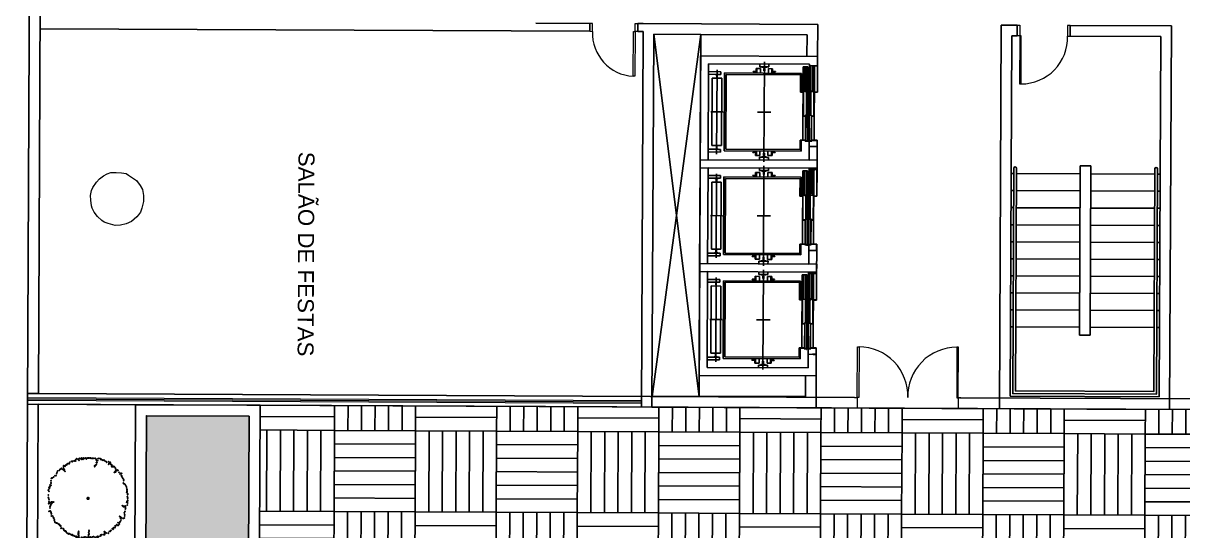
# Model space of a CAD drawing. Header units: metres. Extents: x 322294 to 7190115, y 7390841 to 10157759.
# Drawn here: x 323170.64 to 323192.44, y 7393327.65 to 7393337.18 of the extents above; entities that cross this region are included whole.
import ezdxf

# ---------------------------------------------------------------- set-up
doc = ezdxf.new("R2010")
doc.units = ezdxf.units.M
doc.linetypes.add('LTYPE_4', pattern=[112.5, 56.25, -56.25])
doc.linetypes.add('LTYPE_6', pattern=[168.75, 112.5, -28.125, 0, -28.125])
doc.layers.get('0').update_dxf_attribs({"lineweight": 18})
for name, color, linetype, lineweight in [('606_PTO_COTADO', 7, 'Continuous', 18), ('Portas', 1, 'Continuous', 0), ('VIDRO', 4, 'Continuous', 15)]:
    doc.layers.add(name, color=color, linetype=linetype, lineweight=lineweight)
for name, color, linetype in [('Alvenaria', 6, 'Continuous'), ('Corrimão', 1, 'Continuous'), ('DECK', 35, 'Continuous'), ('LAYER_0', 6, 'Continuous'), ('Piscina', 141, 'Continuous'), ('TEXTO', 2, 'Continuous'), ('VEGET', 64, 'Continuous')]:
    doc.layers.add(name, color=color, linetype=linetype)
doc.styles.get("Standard").update_dxf_attribs({"font": 'arial.ttf'})

# ---------------------------------------------------------------- blocks, each defined once
blk = doc.blocks.new('SP09')
at = {"color": 0, "linetype": 'Continuous'}
blk.add_lwpolyline([(-0.0279032951802947, -0.514816800132394), (-0.1379032945842482, -0.4948168005794287), (-0.2379032923490739, -0.4648167993873358), (-0.3079032926470973, -0.4248168002814057), (-0.3479032917530276, -0.3948168009519577), (-0.4179032920510509, -0.3148168008774519), (-0.4679032927961091, -0.2448168005794287), (-0.5079032919020392, -0.1548168007284403), (-0.5179032935411672, -0.0948168002068997), (-0.5179032935411672, 0.0251831989735365), (-0.5079032919020392, 0.1051831990480423), (-0.4779032944352366, 0.1951831988990307), (-0.4379032953293063, 0.2651831991970539), (-0.3979032924980856, 0.3251831997185945), (-0.317903294286225, 0.3851832002401352), (-0.2279032944352366, 0.4351831991225481), (-0.1479032924980856, 0.4751832000911236), (-0.0979032917530276, 0.4751832000911236), (-0.0279032951802947, 0.4751832000911236), (0.0820967079489492, 0.4751832000911236), (0.1920967073529027, 0.4351831991225481), (0.2720967055647634, 0.3951832000166178), (0.3520967075019143, 0.315183199942112), (0.4120967061608101, 0.2251832000911236), (0.4620967069058679, 0.1051831990480423), (0.4820967064588332, 0.0251831989735365), (0.4820967064588332, -0.034816799685359), (0.4720967048197056, -0.0848168004304171), (0.442096707352903, -0.2148167993873358), (0.3820967049687169, -0.3048168011009693), (0.3120967046706937, -0.38481679931283), (0.2320967064588331, -0.4448167998343707), (0.1020967075019143, -0.4948168005794287), (0.0220967055647634, -0.514816800132394)], close=True, dxfattribs=at)
blk = doc.blocks.new('Elevador')
at = {"layer": 'LAYER_0', "color": 7}
for p, q in [((0, -2.200000012857345), (0, 0)), ((0, 0), (2.100000007500057, 0)), ((2.100000007500057, 0), (2.100000007500057, -2.200000012857345)), ((0.1500000005362381, -2.050000012321561), (0.1500000005362381, -0.1500000005357833)), ((0.1500000005362381, -0.1500000005357833), (1.950000006963819, -0.1500000005357833)), ((1.950000006963819, -0.1500000005357833), (1.950000006963819, -2.050000012321561)), ((0.4050000014467514, -2.050000012321561), (0.1500000005362381, -2.050000012321561)), ((0.4050000014467514, -2.200000012857345), (0.4050000014467514, -2.050000012321561)), ((1.925000001876469, -2.050000012321561), (1.925000001876469, -2.200000012857345)), ((1.950000006963819, -2.050000012321561), (1.925000001876469, -2.050000012321561)), ((0.4050000014467514, -2.200000012857345), (0, -2.200000012857345)), ((2.100000007500057, -2.200000012857345), (1.925000001876469, -2.200000012857345))]:
    blk.add_line(p, q, dxfattribs=at)
at = {"layer": 'LAYER_0', "color": 11}
for p, q in [((0.2959999960585264, -0.3825000163660661), (0.2959999960585264, -0.1500000005357833)), ((0.3459999912374769, -0.27750000099104), (0.3459999912374769, -0.1500000005357833)), ((1.754000001266832, -0.27750000099104), (1.754000001266832, -0.1500000005357833)), ((1.803999996442144, -0.3825000163660661), (1.803999996442144, -0.1500000005357833)), ((0.3459999912374769, -0.3825000163660661), (0.2959999960585264, -0.3825000163660661)), ((0.3459999912374769, -0.3425000112233647), (0.3459999912374769, -0.3825000163660661)), ((0.4199999865013524, -0.4000000064283995), (0.4199999865013524, -0.2200000057855505)), ((0.4199999865013524, -0.2200000057855505), (1.679999990999931, -0.2200000057855505)), ((1.679999990999931, -0.4000000064283995), (0.4199999865013524, -0.4000000064283995)), ((1.679999990999931, -0.2200000057855505), (1.679999990999931, -0.4000000064283995)), ((1.754000001266832, -0.3425000112233647), (1.754000001266832, -0.3825000163660661)), ((1.754000001266832, -0.3825000163660661), (1.803999996442144, -0.3825000163660661)), ((1.779999996357219, -0.45000000160735), (0.3199999961434514, -0.45000000160735)), ((0.3199999961434514, -0.45000000160735), (0.3199999961434514, -1.900000011785778)), ((0.3499999962514266, -1.880000016714348), (0.3499999962514266, -0.4800000167142571)), ((0.3499999962514266, -0.4800000167142571), (1.749999996249244, -0.4800000167142571)), ((1.749999996249244, -0.4800000167142571), (1.749999996249244, -1.880000016714348)), ((1.779999996357219, -1.900000011785778), (1.779999996357219, -0.45000000160735)), ((0.288999996126222, -1.044000002242683), (0.2349999955731619, -1.044000002242683)), ((0.2349999955731619, -1.044000002242683), (0.2349999955731619, -1.12500000330374)), ((0.29499999618929, -1.050000002321667), (0.2349999955731619, -1.050000002321667)), ((0.29499999618929, -0.9900000015359183), (0.288999996126222, -0.9900000015359183)), ((0.288999996126222, -0.9900000015359183), (0.288999996126222, -1.044000002242683)), ((0.29499999618929, -0.9900000015359183), (0.29499999618929, -1.050000002321667)), ((0.2949999910561019, -1.050000003750029), (0.3199999961434514, -1.050000003750029)), ((1.805000001448207, -1.050000003750029), (1.779999996357219, -1.050000003750029)), ((1.804999996311381, -0.9900000015359183), (1.804999996311381, -1.050000002321667)), ((1.804999996311381, -0.9900000015359183), (1.810999996374449, -0.9900000015359183)), ((1.804999996311381, -1.050000002321667), (1.864999996931147, -1.050000002321667)), ((1.810999996374449, -0.9900000015359183), (1.810999996374449, -1.044000002242683)), ((1.810999996374449, -1.044000002242683), (1.864999996931147, -1.044000002242683)), ((1.864999996931147, -1.044000002242683), (1.864999996931147, -1.12500000330374)), ((0.1999999957151886, -1.114999998982057), (0.1500000005362381, -1.114999998982057)), ((0.1999999957151886, -1.285000009589112), (0.1500000005362381, -1.285000009589112)), ((0.1999999957151886, -1.155000004125213), (0.1999999957151886, -1.114999998982057)), ((0.1999999957151886, -1.155000004125213), (0.1999999957151886, -1.200000004285812)), ((0.1999999957151886, -1.155000004125213), (0.2044999957324762, -1.155000004125213)), ((0.1999999957151886, -1.200000004285812), (0.1999999957151886, -1.24500000444641)), ((0.1999999957151886, -1.24500000444641), (0.1999999957151886, -1.285000009589112)), ((0.1999999957151886, -1.24500000444641), (0.2044999957324762, -1.24500000444641)), ((0.2081726257456467, -1.158495744137326), (0.2044999957324762, -1.155000004125213)), ((0.2081726257456467, -1.241504264433843), (0.2044999957324762, -1.24500000444641)), ((0.2098273657502432, -1.192004264257321), (0.2081726257456467, -1.158495744137326)), ((0.2098273657502432, -1.207995744314303), (0.2081726257456467, -1.241504264433843)), ((0.2134999957634136, -1.195500004269888), (0.2098273657502432, -1.192004264257321)), ((0.2098273657502432, -1.207995744314303), (0.2134999957634136, -1.204500004301735)), ((0.2294999958212429, -1.195500004269888), (0.2134999957634136, -1.195500004269888)), ((0.2294999958212429, -1.204500004301735), (0.2134999957634136, -1.204500004301735)), ((0.2294999958212429, -1.195500004269888), (0.2329999958346889, -1.192000004257352)), ((0.2294999958212429, -1.204500004301735), (0.2329999958346889, -1.208000004314272)), ((0.2749999959814886, -1.192000004257352), (0.2329999958346889, -1.192000004257352)), ((0.2749999959814886, -1.208000004314272), (0.2329999958346889, -1.208000004314272)), ((0.2349999955731619, -1.12500000330374), (0.29499999618929, -1.12500000330374)), ((0.2349999955731619, -1.356000006328486), (0.2349999955731619, -1.275000005267884)), ((0.2349999955731619, -1.275000005267884), (0.29499999618929, -1.275000005267884)), ((0.2749999959814886, -1.200000004285812), (0.2749999959814886, -1.192000004257352)), ((0.2749999959814886, -1.200000004285812), (0.2749999959814886, -1.208000004314272)), ((0.2949999910561019, -1.125000004017693), (0.3199999961434514, -1.125000004017693)), ((0.2949999910561019, -1.275000004553476), (0.3199999961434514, -1.275000004553476)), ((1.805000001448207, -1.125000004017693), (1.779999996357219, -1.125000004017693)), ((1.805000001448207, -1.275000004553476), (1.779999996357219, -1.275000004553476)), ((1.864999996931147, -1.12500000330374), (1.804999996311381, -1.12500000330374)), ((1.864999996931147, -1.275000005267884), (1.804999996311381, -1.275000005267884)), ((1.824999996519182, -1.200000004285812), (1.824999996519182, -1.192000004257352)), ((1.824999996519182, -1.192000004257352), (1.86699999666962, -1.192000004257352)), ((1.824999996519182, -1.200000004285812), (1.824999996519182, -1.208000004314272)), ((1.824999996519182, -1.208000004314272), (1.86699999666962, -1.208000004314272)), ((1.864999996931147, -1.356000006328486), (1.864999996931147, -1.275000005267884)), ((1.870499996679428, -1.195500004269888), (1.86699999666962, -1.192000004257352)), ((1.870499996679428, -1.204500004301735), (1.86699999666962, -1.208000004314272)), ((1.870499996679428, -1.195500004269888), (1.886499996737257, -1.195500004269888)), ((1.870499996679428, -1.204500004301735), (1.886499996737257, -1.204500004301735)), ((1.890172626750427, -1.192004264257321), (1.886499996737257, -1.195500004269888)), ((1.886499996737257, -1.204500004301735), (1.890172626750427, -1.207995744314303)), ((1.890172626750427, -1.192004264257321), (1.891827366758662, -1.158495744137326)), ((1.890172626750427, -1.207995744314303), (1.891827366758662, -1.241504264433843)), ((1.891827366758662, -1.158495744137326), (1.895499996771832, -1.155000004125213)), ((1.891827366758662, -1.241504264433843), (1.895499996771832, -1.24500000444641)), ((1.899999996785482, -1.155000004125213), (1.895499996771832, -1.155000004125213)), ((1.899999996785482, -1.24500000444641), (1.895499996771832, -1.24500000444641)), ((1.899999996785482, -1.155000004125213), (1.899999996785482, -1.114999998982057)), ((1.899999996785482, -1.114999998982057), (1.949999991964432, -1.114999998982057)), ((1.899999996785482, -1.200000004285812), (1.899999996785482, -1.155000004125213)), ((1.899999996785482, -1.24500000444641), (1.899999996785482, -1.200000004285812)), ((1.899999996785482, -1.24500000444641), (1.899999996785482, -1.285000009589112)), ((1.899999996785482, -1.285000009589112), (1.949999991964432, -1.285000009589112)), ((0.29499999618929, -1.350000006249957), (0.2349999955731619, -1.350000006249957)), ((0.288999996126222, -1.356000006328486), (0.2349999955731619, -1.356000006328486)), ((0.288999996126222, -1.410000007035705), (0.288999996126222, -1.356000006328486)), ((0.29499999618929, -1.410000007035705), (0.288999996126222, -1.410000007035705)), ((0.2949999910561019, -1.350000004821595), (0.3199999961434514, -1.350000004821595)), ((0.29499999618929, -1.410000007035705), (0.29499999618929, -1.350000006249957)), ((1.805000001448207, -1.350000004821595), (1.779999996357219, -1.350000004821595)), ((1.804999996311381, -1.410000007035705), (1.804999996311381, -1.350000006249957)), ((1.804999996311381, -1.350000006249957), (1.864999996931147, -1.350000006249957)), ((1.804999996311381, -1.410000007035705), (1.810999996374449, -1.410000007035705)), ((1.810999996374449, -1.410000007035705), (1.810999996374449, -1.356000006328486)), ((1.810999996374449, -1.356000006328486), (1.864999996931147, -1.356000006328486)), ((0.3199999961434514, -1.900000011785778), (0.5229999918701651, -1.900000011785778)), ((0.3499999962514266, -1.880000016714348), (0.5249999868756277, -1.880000016714348)), ((0.5229999918701651, -1.900000011785778), (0.5229999918701651, -1.930000011892844)), ((0.5229999935290834, -1.973000011787462), (0.5229999935290834, -1.930000011489028)), ((0.5249999868756277, -1.930000011892844), (0.5249999868756277, -1.880000016714348)), ((0.5249999935440428, -1.930000011489028), (1.900000001725857, -1.930000011489028)), ((0.5249999935440428, -1.975000011801058), (0.5249999935440428, -1.930000011489028)), ((0.9749999962223228, -1.935000011523698), (0.9749999962223228, -1.975000011801058)), ((0.9749999962223228, -1.935000011523698), (1.444999999017455, -1.935000011523698)), ((0.9769999962336442, -1.973000011787462), (0.9769999962336442, -1.937000011537293)), ((1.442999999006133, -1.937000011537293), (0.9769999962336442, -1.937000011537293)), ((1.425000005088805, -1.930000011892844), (1.425000005088805, -1.880000016714348)), ((1.749999996249244, -1.880000016714348), (1.425000005088805, -1.880000016714348)), ((1.427000000097905, -1.928000016885562), (1.427000000097905, -1.900000011785778)), ((1.427000000097905, -1.900000011785778), (1.779999996357219, -1.900000011785778)), ((1.440000005142792, -1.928000016885562), (1.427000000097905, -1.928000016885562)), ((1.440000005142792, -1.930000011892844), (1.440000005142792, -1.928000016885562)), ((1.442999999006133, -1.973000011787462), (1.442999999006133, -1.937000011537293)), ((1.444999999017455, -1.935000011523698), (1.444999999017455, -1.975000011801058)), ((1.900000001725857, -1.930000011489028), (1.900000001725857, -2.020000012113087)), ((0.4049999928283796, -2.140000012946075), (0.4049999928283796, -2.050000012321561)), ((0.4049999928283796, -2.050000012321561), (0.494999993363308, -2.050000012321561)), ((0.4049999928283796, -2.200000013362114), (0.4049999928283796, -2.140000012946075)), ((0.4049999928283796, -2.140000012946075), (0.419999992918747, -2.140000012946075)), ((0.419999992918747, -2.14200001295967), (0.406999992839701, -2.14200001295967)), ((0.406999992839701, -2.14200001295967), (0.406999992839701, -2.198000013348064)), ((0.419999992918747, -2.140000012946075), (0.419999992918747, -2.14200001295967)), ((0.494999993363308, -2.020000012113087), (0.494999993363308, -2.018000012099492)), ((0.494999993363308, -2.018000012099492), (0.507999993442354, -2.018000012099492)), ((0.494999993363308, -2.020000012113087), (1.900000001725857, -2.020000012113087)), ((0.494999993363308, -2.050000012321561), (0.494999993363308, -2.052000012335611)), ((0.494999993363308, -2.050000012321561), (1.925000001876469, -2.050000012321561)), ((0.494999993363308, -2.052000012335611), (0.507999993442354, -2.052000012335611)), ((0.507999993442354, -2.018000012099492), (0.507999993442354, -1.973000011787462)), ((0.507999993442354, -1.973000011787462), (0.5229999935290834, -1.973000011787462)), ((0.507999993442354, -2.052000012335611), (0.507999993442354, -2.097000012647641)), ((0.507999993442354, -2.097000012647641), (0.5229999935290834, -2.097000012647641)), ((0.5249999935440428, -1.975000011801058), (0.5099999934536754, -1.975000011801058)), ((0.5099999934536754, -1.975000011801058), (0.5099999934536754, -2.020000012113087)), ((0.5099999934536754, -2.095000012633591), (0.5099999934536754, -2.050000012321561)), ((0.5249999935440428, -2.095000012633591), (0.5099999934536754, -2.095000012633591)), ((0.5129999934724765, -2.020000012113087), (0.5129999934724765, -1.980000011835727)), ((0.5129999934724765, -1.980000011835727), (0.9949999963391747, -1.980000011835727)), ((0.5129999934724765, -2.050000012321561), (0.5129999934724765, -2.090000012598921)), ((0.5129999934724765, -2.090000012598921), (0.9949999963391747, -2.090000012598921)), ((0.9929999963278533, -1.982000011849777), (0.5149999934837979, -1.982000011849777)), ((0.5149999934837979, -1.982000011849777), (0.5149999934837979, -2.018000012099492)), ((0.5149999934837979, -2.018000012099492), (0.5279999935592059, -2.018000012099492)), ((0.5149999934837979, -2.088000012585326), (0.5149999934837979, -2.052000012335611)), ((0.5149999934837979, -2.052000012335611), (0.5279999935592059, -2.052000012335611)), ((0.9929999963278533, -2.088000012585326), (0.5149999934837979, -2.088000012585326)), ((0.5229999935290834, -2.097000012647641), (0.5229999935290834, -2.198000013348064)), ((0.5249999935440428, -2.200000013362114), (0.5249999935440428, -2.095000012633591)), ((1.925000001876469, -2.140000012946075), (0.5249999935440428, -2.140000012946075)), ((0.5279999935592059, -2.018000012099492), (0.5279999935592059, -2.020000012113087)), ((0.5279999935592059, -2.052000012335611), (0.5279999935592059, -2.050000012321561)), ((0.9749999962223228, -1.975000011801058), (0.9899999963090522, -1.975000011801058)), ((0.9749999962223228, -2.13500001291095), (0.9749999962223228, -2.095000012633591)), ((0.9749999962223228, -2.095000012633591), (0.9899999963090522, -2.095000012633591)), ((0.9749999962223228, -2.13500001291095), (1.444999999017455, -2.13500001291095)), ((0.9899999963090522, -1.973000011787462), (0.9769999962336442, -1.973000011787462)), ((0.9899999963090522, -2.097000012647641), (0.9769999962336442, -2.097000012647641)), ((0.9769999962336442, -2.097000012647641), (0.9769999962336442, -2.133000012897355)), ((1.442999999006133, -2.133000012897355), (0.9769999962336442, -2.133000012897355)), ((0.9799999962524453, -2.020000012113087), (0.9799999962524453, -2.018000012099492)), ((0.9799999962524453, -2.018000012099492), (0.9929999963278533, -2.018000012099492)), ((0.9799999962524453, -2.050000012321561), (0.9799999962524453, -2.052000012335611)), ((0.9799999962524453, -2.052000012335611), (0.9929999963278533, -2.052000012335611)), ((0.9899999963090522, -1.975000011801058), (0.9899999963090522, -1.973000011787462)), ((0.9899999963090522, -2.095000012633591), (0.9899999963090522, -2.097000012647641)), ((0.9929999963278533, -2.018000012099492), (0.9929999963278533, -1.982000011849777)), ((0.9929999963278533, -2.052000012335611), (0.9929999963278533, -2.088000012585326)), ((0.9949999963391747, -1.980000011835727), (0.9949999963391747, -2.020000012113087)), ((0.9949999963391747, -2.090000012598921), (0.9949999963391747, -2.050000012321561)), ((1.424999998900603, -2.140000012946075), (1.424999998900603, -2.200000013362114)), ((1.426999998911924, -2.14200001295967), (1.439999998987332, -2.14200001295967)), ((1.426999998911924, -2.198000013348064), (1.426999998911924, -2.14200001295967)), ((1.429999998930725, -1.975000011801058), (1.429999998930725, -1.973000011787462)), ((1.429999998930725, -1.973000011787462), (1.442999999006133, -1.973000011787462)), ((1.444999999017455, -1.975000011801058), (1.429999998930725, -1.975000011801058)), ((1.444999999017455, -2.095000012633591), (1.429999998930725, -2.095000012633591)), ((1.429999998930725, -2.095000012633591), (1.429999998930725, -2.097000012647641)), ((1.429999998930725, -2.097000012647641), (1.442999999006133, -2.097000012647641)), ((1.439999998987332, -2.14200001295967), (1.439999998987332, -2.140000012946075)), ((1.442999999006133, -2.097000012647641), (1.442999999006133, -2.133000012897355)), ((1.444999999017455, -2.13500001291095), (1.444999999017455, -2.095000012633591)), ((1.910000001786102, -2.140000012946075), (1.910000001786102, -2.14200001295967)), ((1.910000001786102, -2.14200001295967), (1.923000001865148, -2.14200001295967)), ((1.923000001865148, -2.14200001295967), (1.923000001865148, -2.198000013348064)), ((1.925000001876469, -2.050000012321561), (1.925000001876469, -2.140000012946075)), ((1.925000001876469, -2.200000013362114), (1.925000001876469, -2.140000012946075)), ((0.5249999935440428, -2.200000013362114), (0.4049999928283796, -2.200000013362114)), ((0.406999992839701, -2.198000013348064), (0.5229999935290834, -2.198000013348064)), ((1.424999998900603, -2.200000013362114), (1.925000001876469, -2.200000013362114)), ((1.923000001865148, -2.198000013348064), (1.426999998911924, -2.198000013348064))]:
    blk.add_line(p, q, dxfattribs=at)
at = {"layer": 'LAYER_0', "color": 15, "linetype": 'LTYPE_6'}
for p, q in [((1.049999988750642, -0.199461750712544), (1.049999988750642, -0.4288221915317081)), ((0.2572337409183092, -0.3100000061072024), (1.838995206569962, -0.3100000061072024)), ((1.049999988750642, -1.327915114742609), (1.049999988750642, -1.075618623841365)), ((0.1151044504113088, -1.200000004285812), (1.990294132108829, -1.200000004285812))]:
    blk.add_line(p, q, dxfattribs=at)
at = {"layer": 'LAYER_0', "color": 1}
for p, q in [((0.3459999928236357, -0.2775000059909871), (0.3459999928236357, -0.3425000062234176)), ((0.3499999927225872, -0.2815000060054444), (0.3459999928236357, -0.2775000059909871)), ((0.3499999927225872, -0.3385000062089603), (0.3459999928236357, -0.3425000062234176)), ((0.3499999927225872, -0.2815000060054444), (0.3499999927225872, -0.3080000060999737)), ((0.3629999923869036, -0.3080000060999737), (0.3499999927225872, -0.3080000060999737)), ((0.3629999923869036, -0.312000006114431), (0.3499999927225872, -0.312000006114431)), ((0.3499999927225872, -0.312000006114431), (0.3499999927225872, -0.3385000062089603)), ((0.3629999923869036, -0.3080000060999737), (0.3649999923327414, -0.306000006092745)), ((0.3649999923327414, -0.3140000061216597), (0.3629999923869036, -0.312000006114431)), ((0.3999999914303771, -0.306000006092745), (0.3649999923327414, -0.306000006092745)), ((0.3999999914303771, -0.3140000061216597), (0.3649999923327414, -0.3140000061216597)), ((0.3999999914303771, -0.306000006092745), (0.3999999914303771, -0.3140000061216597)), ((1.699999986070907, -0.3140000061216597), (1.699999986070907, -0.306000006092745)), ((1.699999986070907, -0.306000006092745), (1.734999985168542, -0.306000006092745)), ((1.699999986070907, -0.3140000061216597), (1.734999985168542, -0.3140000061216597)), ((1.734999985168542, -0.306000006092745), (1.73699998511438, -0.3080000060999737)), ((1.73699998511438, -0.312000006114431), (1.734999985168542, -0.3140000061216597)), ((1.73699998511438, -0.3080000060999737), (1.749999984778697, -0.3080000060999737)), ((1.73699998511438, -0.312000006114431), (1.749999984778697, -0.312000006114431)), ((1.749999984778697, -0.2815000060054444), (1.753999984677648, -0.2775000059909871)), ((1.749999984778697, -0.3080000060999737), (1.749999984778697, -0.2815000060054444)), ((1.749999984778697, -0.3385000062089603), (1.749999984778697, -0.312000006114431)), ((1.749999984778697, -0.3385000062089603), (1.753999984677648, -0.3425000062234176)), ((1.753999984677648, -0.3425000062234176), (1.753999984677648, -0.2775000059909871)), ((1.900000001725857, -1.950000011627708), (1.444999999017455, -1.950000011627708)), ((1.444999999017455, -1.960000011697048), (1.900000001725857, -1.960000011697048)), ((0.9949999963391747, -1.995000011939737), (1.900000001725857, -1.995000011939737)), ((1.900000001725857, -2.005000012009077), (0.9949999963391747, -2.005000012009077)), ((0.9949999963391747, -2.065000012425571), (1.925000001876469, -2.065000012425571)), ((1.925000001876469, -2.075000012494911), (0.9949999963391747, -2.075000012494911)), ((1.444999999017455, -2.110000012737601), (1.925000001876469, -2.110000012737601)), ((1.925000001876469, -2.120000012807395), (1.444999999017455, -2.120000012807395))]:
    blk.add_line(p, q, dxfattribs=at)
at = {"layer": 'LAYER_0'}
for p, q in [((1.509343400390208, -0.4800000167142571), (1.509343400390208, -0.4800000167142571)), ((0.3499999962514266, -1.604686115731056), (0.3499999962514266, -1.604686115731056))]:
    blk.add_line(p, q, dxfattribs=at)
at = {"layer": 'LAYER_0', "color": 1, "linetype": 'LTYPE_4'}
for p, q in [((0.2349999955731619, -1.058500002432993), (0.29499999618929, -1.058500002432993)), ((0.2949999910561019, -1.058500008780356), (0.3199999961434514, -1.058500008780356)), ((1.805000001448207, -1.058500008780356), (1.779999996357219, -1.058500008780356)), ((1.864999996931147, -1.058500002432993), (1.804999996311381, -1.058500002432993)), ((0.2349999955731619, -1.341500006138631), (0.29499999618929, -1.341500006138631)), ((0.2949999910561019, -1.341499999791267), (0.3199999961434514, -1.341499999791267)), ((1.805000001448207, -1.341499999791267), (1.779999996357219, -1.341499999791267)), ((1.864999996931147, -1.341500006138631), (1.804999996311381, -1.341500006138631))]:
    blk.add_line(p, q, dxfattribs=at)
blk = doc.blocks.new('Escada Emergência')
at = {"layer": 'Alvenaria'}
for p, q in [((-4.179999999996653, -0.0499999999992724), (-4.179999999996653, 0)), ((-4.179999999996653, 0), (0, 0)), ((-3.859999999996944, -0.0500000000001819), (-3.859999999996944, 0)), ((-3.539999999997235, -0.0500000000001819), (-3.539999999997235, 0)), ((-3.219999999997526, -0.0500000000001819), (-3.219999999997526, 0)), ((-2.899999999997817, -0.0500000000001819), (-2.899999999997817, 0)), ((-2.579999999998108, -0.0500000000001819), (-2.579999999998108, 0)), ((-2.259999999998399, -0.0500000000001819), (-2.259999999998399, 0)), ((-1.93999999999869, -0.0500000000001819), (-1.93999999999869, 0)), ((-1.619999999998981, -0.0500000000001819), (-1.619999999998981, 0)), ((-1.299999999999272, -0.0500000000001819), (-1.299999999999272, 0)), ((0, -2.799999999998818), (0, 0)), ((-4.179999999996653, -1.299999999998818), (-4.179999999996653, -0.1000000000003638)), ((-3.860000000000582, -1.299999999998818), (-3.859999999996944, -0.1000000000003638)), ((-3.539999999997235, -1.299999999998818), (-3.539999999997235, -0.1000000000003638)), ((-3.219999999997526, -1.299999999998818), (-3.219999999997526, -0.1000000000003638)), ((-2.899999999997817, -1.299999999998818), (-2.899999999997817, -0.1000000000003638)), ((-2.579999999998108, -1.299999999998818), (-2.579999999998108, -0.1000000000003638)), ((-2.259999999998399, -1.299999999998818), (-2.259999999998399, -0.1000000000003638)), ((-1.93999999999869, -1.299999999998818), (-1.93999999999869, -0.1000000000003638)), ((-1.619999999998981, -1.299999999999272), (-1.619999999998981, -0.1000000000003638)), ((-1.299999999999272, -1.299999999999272), (-1.299999999999272, -0.1000000000003638)), ((-1.150000000001455, -1.299999999999272), (-4.329999999998108, -1.299999999998818)), ((-4.329999999998108, -1.499999999998636), (-4.329999999998108, -1.299999999998818)), ((-1.150000000001455, -1.499999999999091), (-1.150000000001455, -1.299999999999272)), ((-1.150000000001455, -1.499999999999091), (-4.329999999998108, -1.499999999998636)), ((-4.179999999996653, -1.499999999998636), (-4.179999999996653, -2.699999999998454)), ((-3.859999999996944, -1.499999999998636), (-3.859999999996944, -2.699999999998909)), ((-3.539999999997235, -1.499999999998636), (-3.539999999997235, -2.699999999998909)), ((-3.219999999997526, -1.499999999998636), (-3.219999999997526, -2.699999999998909)), ((-2.899999999997817, -1.499999999998636), (-2.899999999997817, -2.699999999998909)), ((-2.579999999998108, -1.499999999998636), (-2.579999999998108, -2.699999999998909)), ((-2.259999999998399, -1.499999999998636), (-2.259999999998399, -2.699999999998909)), ((-1.93999999999869, -1.499999999998636), (-1.93999999999869, -2.699999999998909)), ((-1.619999999998981, -1.499999999999545), (-1.619999999998981, -2.699999999998454)), ((-1.299999999999272, -1.499999999999545), (-1.299999999999272, -2.699999999998454)), ((-4.179999999996653, -2.749999999999545), (-4.179999999996653, -2.799999999998818)), ((-4.179999999996653, -2.799999999998818), (0, -2.799999999998818)), ((-3.859999999996944, -2.749999999998636), (-3.859999999996944, -2.799999999998818)), ((-3.539999999997235, -2.749999999998636), (-3.539999999997235, -2.799999999998818)), ((-3.219999999997526, -2.749999999998636), (-3.219999999997526, -2.799999999998818)), ((-2.899999999997817, -2.749999999998636), (-2.899999999997817, -2.799999999998818)), ((-2.579999999998108, -2.749999999998636), (-2.579999999998108, -2.799999999998818)), ((-2.259999999998399, -2.749999999998636), (-2.259999999998399, -2.799999999998818)), ((-1.93999999999869, -2.749999999998636), (-1.93999999999869, -2.799999999998818)), ((-1.619999999998981, -2.749999999998636), (-1.619999999998981, -2.799999999998818)), ((-1.299999999999272, -2.749999999998636), (-1.299999999999272, -2.799999999998818))]:
    blk.add_line(p, q, dxfattribs=at)
at = {"layer": 'Corrimão'}
blk.add_lwpolyline([(-4.279999999995198, -0.0499999999992724), (-0.0499999999992724, -0.0500000000001819), (-0.0499999999992724, -2.749999999998636), (-4.279999999995198, -2.749999999999545, -0.9999999999999986), (-4.279999999995198, -2.699999999998454), (-0.09999999999854481, -2.699999999998454), (-0.09999999999854481, -0.09999999999990905), (-4.279999999995198, -0.1000000000003638, -0.9999999999999986)], format="xyb", close=True, dxfattribs=at)
blk = doc.blocks.new('Porta 1.00')
at = {"layer": 'Portas'}
for points in [[(0, 0), (0.0499999999992724, 0), (0.05000000000291038, -0.2000000000170985), (0, -0.2000000000170985)], [(1, 4.547473508864641e-12), (0.9500000000007276, 4.547473508864641e-12), (0.9500000000007276, -0.2000000000170985), (1, -0.2000000000166438)]]:
    blk.add_lwpolyline(points, dxfattribs=at)
blk.add_lwpolyline([(0.05000000000291038, -0.2000000000170985), (0.05000000000291038, -1.100000000017189), (0.08000000000174623, -1.100000000017189), (0.08000000000174623, -0.2000000000170985)], close=True, dxfattribs=at)
blk.add_arc((0.07999999999810825, -0.229500000018561), 0.8704999999986285, 270, 1.942043862260578, dxfattribs=at)
blk = doc.blocks.new('Porta 90 - 15')
at = {"layer": 'Portas'}
for points in [[(0, -0.1499999996271981), (0.05000000002837623, -0.1499999996271981), (0.05000000002837623, 0), (0, 0)], [(0.9000000000232831, -0.1499999986958755), (0.8499999999949068, -0.1499999986958755), (0.8499999999949068, 9.313225746154785e-10), (0.9000000000232831, 9.313225746154785e-10)]]:
    blk.add_lwpolyline(points, dxfattribs=at)
blk.add_lwpolyline([(0.8499999999949068, -0.1499999986958755), (0.8499999999949068, -0.9899999985468639), (0.8199999999669672, -0.9899999985468639), (0.8199999999669672, -0.1499999986958755)], close=True, dxfattribs=at)
blk.add_arc((0.8553320783030358, -0.1840924496723346), 0.8060533800244315, 177.5759218748576, 267.4877249516232, dxfattribs=at)
blk = doc.blocks.new('A$C0D2935C8')
at = {"const_width": 0.25641}
blk.add_lwpolyline([(5.91658495039797, 5.977604519359645, 1), (6.17299495039797, 5.977604519359645, 1)], format="xyb", close=True, dxfattribs=at)
for p in [(1.816482855226944, 10.47461845432979), (2.108115451358905, 10.60899138067351), (2.242983085406279, 11.01310551471466), (2.265378079989792, 10.87823491086595), (2.310168069156815, 10.81104844769408), (2.354958058323841, 10.74386198452222), (2.556513009575451, 10.96781686176177), (2.601800665288777, 10.9907100269907), (2.691380643622826, 11.01310551471466), (2.803355616540387, 11.05789649016257), (2.938223250587762, 11.14747844105838), (3.050198223505323, 11.2370603919542), (3.162173196422884, 11.30424685512607), (3.162173196422884, 11.30424685512607), (3.364225814220795, 11.30424685512607), (3.723043394103293, 11.28185136740211), (3.812623372437342, 11.327140020355), (3.835018367020854, 11.46151294669873), (3.857911028150667, 11.48390843442268), (3.902701017317692, 11.52869940987059), (4.037070984818766, 11.61828136076641), (4.239123602616677, 11.70836098916721), (4.4630735484518, 11.79794294006303), (4.642731171666199, 11.84273391551094), (4.754706144583761, 11.84273391551094), (4.889573778631134, 11.84273391551094), (5.001548751548696, 11.84273391551094), (5.091128729882746, 11.79794294006303), (5.158811380179582, 11.84273391551094), (5.315576342264169, 11.9099203786828), (5.382761326014705, 11.93231586640676), (5.450443976311543, 11.95520903163569), (5.764471567027016, 11.86512940323489), (5.831656550777552, 11.86512940323489), (5.876446539944578, 11.93231586640676), (6.033211502029164, 11.95520903163569), (6.078499157742488, 11.95520903163569), (6.324844098161123, 11.95520903163569), (6.392029081911661, 11.95520903163569), (6.459711732208498, 11.84273391551094), (6.616476694293084, 11.77554745233907), (6.728949333756946, 11.95520903163569), (7.020084263342606, 11.9099203786828), (7.020084263342606, 11.9099203786828), (7.132556902806468, 11.12508295333443), (7.132556902806468, 11.12508295333443), (7.154951897389981, 11.21466490423025), (7.177346891973492, 11.64117452599535), (7.177346891973492, 11.19226941650629), (7.199741886557005, 11.5734903853185), (7.222136881140517, 11.50630392214664), (7.222136881140517, 11.46151294669873), (7.222136881140517, 11.39432648352687), (7.222136881140517, 11.25945587967816), (7.311716859474567, 11.39432648352687), (7.44658449352194, 11.61828136076641), (7.603349455606527, 11.59588587304246), (7.984562030072537, 11.55109489759455), (8.141824658703424, 11.46151294669873), (8.20900964245396, 11.43911745897478), (8.478247244002407, 11.48390843442268), (8.657904867216807, 11.48390843442268), (8.725089850967343, 10.74386198452222), (8.79227483471788, 10.87823491086595), (8.949039796802467, 10.85583942314199), (8.97193245793228, 11.43911745897478), (8.97193245793228, 11.05789649016257), (8.97193245793228, 10.87823491086595), (9.016722447099305, 11.34953550807896), (9.016722447099305, 11.25945587967816), (9.016722447099305, 11.25945587967816), (9.263067387517939, 10.92302588631386), (9.532304989066386, 10.83344393541804), (9.532304989066386, 10.78865295997013), (9.689567617697275, 10.72146649679827), (9.689567617697275, 10.67667552135036), (9.689567617697275, 10.49701394205374), (9.689567617697275, 10.47461845432979), (9.846332579781862, 10.72146649679827), (10.04838519757977, 10.5642004052256), (0.537977497781541, 9.039316529976766), (0.6051624815320782, 8.747677512060376), (0.6275574761155909, 9.308062382664223), (0.7400301155794526, 9.084107505424676), (0.8296100939135016, 9.308062382664223), (0.9191900722475506, 9.06171201770072), (0.964477727960876, 9.398142011065021), (0.9868727225443878, 9.48772396196084), (1.098847695461949, 9.53251493740875), (1.233217662963024, 9.82415395532514), (1.255612657546536, 9.913735906220959), (1.255612657546536, 9.48772396196084), (1.323295307843373, 9.712176516705366), (1.480060269927959, 10.07100199779362), (1.614927903975333, 10.11579297324153), (1.77169286605992, 10.40743199115792), (1.816482855226944, 10.34024552798606), (1.816482855226944, 10.27256138730921), (1.838877849810457, 10.20537492413735), (1.883667838977481, 10.11579297324153), (1.906062833560994, 10.11579297324153), (1.951350489274319, 10.09339748551758), (1.951350489274319, 10.07100199779362), (2.06332546219188, 10.11579297324153), (2.108115451358905, 9.913735906220959), (2.130510445942417, 9.936131393944914), (9.958805219245722, 10.31735236275712), (10.07078019216328, 10.42982747888188), (10.18275516508085, 10.16058394868944), (10.18275516508085, 10.07100199779362), (10.40720277746227, 10.04860651006967), (10.40720277746227, 9.868944930773049), (10.58686040067667, 9.644492376028523), (10.60925539526018, 9.801758467601186), (10.6540453844272, 9.756967492153276), (10.8332053410953, 9.465328474236886), (10.96807297514268, 9.330457870388178), (10.99046796972619, 9.19608494404445), (11.21491558210761, 9.06171201770072), (11.21491558210761, 8.77007299978433), (11.28210056585815, 9.039316529976766), (-3.876905463329194e-08, 7.065029867733899), (0.02239495581445805, 7.581121440394814), (0.06718494498148253, 7.80557399513934), (0.06718494498148253, 7.446748514051086), (0.111974934148507, 7.155109496134695), (0.1343699287320197, 7.895155946035159), (0.201554912482556, 7.917551433759114), (0.2687398962330931, 8.343563378019233), (0.2911348908166058, 8.09721301305573), (0.2911348908166058, 7.199900471582604), (0.3364225465299304, 8.18679496395155), (0.3588175411134431, 7.379064373374244), (0.3588175411134431, 7.222295959306559), (0.4260025248639794, 8.500829469591896), (0.537977497781541, 8.679993371383533), (0.6504501372454028, 7.311877910202379), (0.6952401264124282, 7.199900471582604), (0.9868727225443878, 7.17750498385865), (1.009267717127901, 7.087425355457854), (1.076452700878438, 7.110318520686786), (1.098847695461949, 7.065029867733899), (11.03525795889322, 8.500829469591896), (11.03525795889322, 8.43364300642003), (11.08004794806024, 8.545620445039805), (11.10244294264375, 8.456038494143986), (11.21491558210761, 8.679993371383533), (11.28210056585815, 8.500829469591896), (11.46126052252625, 8.365958865743188), (11.46126052252625, 8.09721301305573), (11.46126052252625, 8.051924360102843), (11.48365551710976, 8.47843398186794), (11.48365551710976, 8.38885203097212), (11.5513381674066, 7.895155946035159), (11.68570813490767, 7.895155946035159), (11.7304981240747, 7.379064373374244), (11.75289311865821, 7.670703391290634), (11.75289311865821, 7.670703391290634), (11.86536575812207, 7.446748514051086), (11.86536575812207, 7.065029867733899), (11.9101557472891, 7.222295959306559), (11.99973572562314, 7.491539489498995), (-3.876905463329194e-08, 6.84107499049435), (-3.876905463329194e-08, 6.773888527322486), (-3.876905463329194e-08, 6.639017923473779), (-3.876905463329194e-08, 6.527040484854004), (-3.876905463329194e-08, 6.369774393281344), (-3.876905463329194e-08, 6.324983417833434), (-3.876905463329194e-08, 6.257796954661569), (-3.876905463329194e-08, 6.16821500376575), (-3.876905463329194e-08, 6.033344399917044), (-3.876905463329194e-08, 5.988553424469134), (-3.876905463329194e-08, 5.921366961297269), (-3.876905463329194e-08, 5.809389522677495), (-3.876905463329194e-08, 5.54014599248506), (-3.876905463329194e-08, 5.293297950016579), (-3.876905463329194e-08, 5.270902462292624), (0.04478995039796985, 5.764100869724609), (0.04478995039796985, 5.315693437740534), (0.06718494498148253, 5.338088925464489), (0.08957993956499433, 5.719309894276699), (0.08957993956499433, 5.338088925464489), (0.111974934148507, 5.674518918828789), (1.098847695461949, 6.953052429114124), (1.278007652130048, 6.953052429114124), (10.85560033567882, 6.145819516041795), (10.99046796972619, 6.145819516041795), (11.16962792639429, 6.078135375364954), (11.16962792639429, 6.078135375364954), (11.28210056585815, 6.12342402831784), (11.48365551710976, 6.145819516041795), (11.5513381674066, 6.033344399917044), (11.77528811324172, 6.863470478218304), (11.77528811324172, 6.773888527322486), (11.77528811324172, 6.100530863088909), (11.77528811324172, 6.033344399917044), (11.82007810240875, 6.639017923473779), (11.86536575812207, 6.347378905557389), (11.86536575812207, 5.607332455656924), (11.86536575812207, 5.49535501703715), (11.86536575812207, 5.49535501703715), (11.88776075270558, 6.594226948025869), (11.88776075270558, 5.988553424469134), (11.88776075270558, 5.988553424469134), (11.88776075270558, 5.405275388636354), (11.9101557472891, 6.459854021682141), (11.9101557472891, 5.786496357448564), (11.93255074187261, 6.392169881005299), (11.93255074187261, 6.347378905557389), (11.93255074187261, 5.876575985849359), (11.93255074187261, 5.315693437740534), (11.99973572562314, 6.324983417833434), (11.99973572562314, 6.280192442385524), (12.02213072020666, 6.16821500376575), (-3.876905463329194e-08, 5.001658932100189), (0.02239495581445805, 4.642833451011934), (0.04478995039796985, 5.091240882996009), (0.06718494498148253, 4.777206377355664), (0.08957993956499433, 4.979263444376234), (0.08957993956499433, 4.754810889631709), (0.08957993956499433, 4.261612482199725), (0.201554912482556, 5.181320511396805), (0.201554912482556, 4.979263444376234), (0.201554912482556, 4.440776383991364), (0.2463449016495804, 4.104346390627064), (0.3135298854001176, 4.598042475564024), (0.3812125356969549, 3.992368952007289), (0.4260025248639794, 4.081950902903109), (0.4260025248639794, 3.880391513387515), (0.4483975194474921, 3.678334446366944), (0.537977497781541, 3.588752495471125), (10.99046796972619, 4.57564698784007), (10.99046796972619, 4.57564698784007), (11.16962792639429, 4.57564698784007), (11.16962792639429, 4.53085601239216), (11.16962792639429, 4.53085601239216), (11.3716805441922, 4.57564698784007), (11.39407553877571, 4.508460524668205), (11.48365551710976, 3.655938958642989), (11.48365551710976, 3.611147983195079), (11.52894317282309, 4.57564698784007), (11.52894317282309, 3.498672867070328), (11.57373316199011, 3.678334446366944), (11.64091814574065, 4.57564698784007), (11.64091814574065, 3.90278700111147), (11.64091814574065, 3.880391513387515), (11.66331314032416, 3.745520909538809), (11.68570813490767, 3.947577976559379), (11.75289311865821, 4.598042475564024), (11.75289311865821, 4.216821506751815), (11.75289311865821, 4.081950902903109), (11.82007810240875, 4.598042475564024), (11.88776075270558, 4.979263444376234), (11.88776075270558, 4.418380896267409), (11.88776075270558, 4.261612482199725), (11.9101557472891, 5.226111486844714), (11.9101557472891, 4.620437963287979), (11.97734073103963, 5.113636370719964), (12.04452571479017, 4.642833451011934), (0.4707925140310047, 3.431486403898464), (0.6275574761155909, 3.207531526658915), (0.8296100939135016, 3.117451898258119), (0.8520050884970143, 3.005474459638344), (0.8520050884970143, 2.89349702101857), (0.9191900722475506, 2.736230929445909), (1.031662711711413, 2.713835441721954), (1.076452700878438, 2.534173862425338), (1.166032679212487, 2.310218985185789), (1.233217662963024, 2.466987399253473), (1.323295307843373, 2.220139356784993), (1.524850259094984, 1.951393504097535), (1.614927903975333, 2.26542800973788), (1.637322898558846, 1.906602528649625), (1.682112887725871, 2.130557405889173), (1.704507882309383, 2.377405448357654), (1.704507882309383, 1.749336437076964), (1.861272844393969, 2.355009960633699), (1.861272844393969, 2.355009960633699), (2.018535473024856, 2.489382886977428), (10.18275516508085, 1.861313875696738), (10.18275516508085, 1.794127412524873), (10.27283280996119, 1.883709363420693), (10.49678275579632, 2.040975454993354), (10.56446540609316, 1.92899801637358), (10.60925539526018, 2.287823497461834), (10.67644037901072, 2.332614472909744), (10.74362536276125, 2.332614472909744), (10.85560033567882, 2.377405448357654), (10.90088799139214, 2.444591911529518), (10.96807297514268, 2.646648978550089), (10.96807297514268, 2.511778374701383), (11.0128629643097, 2.669044466274044), (11.14723293181078, 2.713835441721954), (11.25970557127464, 2.825812880341728), (11.34928554960869, 2.960683484190434), (11.3716805441922, 3.207531526658915), (11.3716805441922, 3.162242873706028), (11.3716805441922, 3.139847385982073), (11.3716805441922, 3.095056410534164), (11.39407553877571, 3.274717989830779), (11.39407553877571, 3.050265435086254), (11.39407553877571, 3.050265435086254), (11.50605051169327, 3.431486403898464), (1.838877849810457, 1.659754486181145), (1.928955494690807, 1.412906443712664), (2.15290544052593, 1.278533517368935), (2.354958058323841, 1.233244864416048), (2.6465906544558, 1.121267425796273), (2.668985649039313, 1.0092899871765), (2.870540600290924, 0.8072329201559283), (2.983013239754785, 0.582780365411403), (3.02780322892181, 0.4931984145155832), (3.050198223505323, 0.4260119513437184), (3.386620808804308, 0.3812209758958094), (3.633463415769244, 0.4036164636197643), (3.812623372437342, 0.4036164636197643), (4.037070984818766, 0.246350372047103), (4.126650963152815, 0.3812209758958094), (4.239123602616677, 0.2687458597710579), (4.351098575534238, 0.1791639088752381), (4.395888564701263, 0.08958195797941926), (4.530756198748637, 0.1791639088752381), (4.709916155416735, 0.04479098253150937), (4.867178784047622, 0.02239549480755443), (5.023943746132209, 0.08958195797941926), (5.023943746132209, 0.08958195797941926), (5.584813943812617, 7.083599484758452e-09), (5.921236529111602, 7.083599484758452e-09), (6.055606496612675, 0.04479098253150937), (6.257659114410587, 0.08958195797941926), (6.571686705126059, 0.08958195797941926), (6.594081699709572, 0.7848374324319733), (6.594081699709572, 0.6728599938121995), (6.594081699709572, 0.5155939022395382), (6.594081699709572, 0.4484074390676733), (6.728949333756946, 0.6056735306403347), (6.728949333756946, 0.3140345127239446), (6.728949333756946, 0.08958195797941926), (6.818529312090996, 0.1791639088752381), (6.86331930125802, 0.4931984145155832), (6.885714295841532, 0.06718647025546431), (6.975294274175582, 0.4260119513437184), (7.065371919055931, 0.3812209758958094), (7.065371919055931, 0.3812209758958094), (7.087766913639443, 0.3588254881718544), (7.199741886557005, 0.3140345127239446), (7.311716859474567, 0.2687458597710579), (7.53616447185599, 0.246350372047103), (7.962167035489024, 0.3364300004478995), (7.962167035489024, 0.246350372047103), (8.007454691202348, 0.08958195797941926), (8.029849685785862, 0.3588254881718544), (8.141824658703424, 0.4260119513437184), (8.298589620788011, 0.4708029267916283), (8.411062260251871, 0.4708029267916283), (8.702694856383832, 0.4708029267916283), (8.725089850967343, 0.6504645060882446), (8.926644802218956, 0.7848374324319733), (8.949039796802467, 0.8072329201559283), (9.083907430849841, 0.8296284078798832), (9.195882403767403, 0.8968148710517481), (9.420330016148828, 0.9421035240046347), (9.599987639363224, 1.0092899871765), (9.64477762853025, 1.031685474900454), (9.711962612280786, 1.121267425796273), (9.756752601447811, 1.3457199805408), (9.756752601447811, 1.210849376692093), (9.868727574365373, 1.480092906884528), (9.958805219245722, 1.6821499739051), (9.958805219245722, 1.6821499739051), (9.958805219245722, 1.6821499739051), (9.958805219245722, 1.569674857780348)]:
    blk.add_point(p)
blk = doc.blocks.new('*U56')
at = {"layer": 'VEGET', "xscale": 0.125, "yscale": 0.125, "zscale": 0.125}
blk.add_blockref('A$C0D2935C8', (-0.7527828547511035, -0.7472005649199218), dxfattribs=at)
blk = doc.blocks.new('*U51')
at = {"color": 0, "linetype": 'ByBlock', "lineweight": -2, "transparency": 16777216}
for p in [(-12, 0), (-9, 0), (-6, 0), (-3, 0), (0, 0)]:
    blk.add_blockref('*U56', p, dxfattribs=at)

msp = doc.modelspace()

# ---------------------------------------------------------------- hatches: boundary and pattern name
at = {"layer": 'DECK'}
h = msp.add_hatch(dxfattribs=at)
h.set_pattern_fill('AR-PARQ1', color=256, scale=0.004999999999999999, angle=-90.26122712084285)
h.set_pattern_definition([(359.7387728791571, (321944.8202772287, 7394942.984563339), (1.530932468872995, 1.517035851834239), [1.524, -1.524]), (359.7387728791571, (321944.8191191771, 7394942.730565978), (1.530932468872995, 1.517035851834239), [1.524, -1.524]), (359.7387728791571, (321944.8179611255, 7394942.476568618), (1.530932468872995, 1.517035851834239), [1.524, -1.524]), (359.7387728791571, (321944.8168030747, 7394942.222571258), (1.530932468872995, 1.517035851834239), [1.524, -1.524]), (359.7387728791571, (321944.8156450231, 7394941.968573898), (1.530932468872995, 1.517035851834239), [1.524, -1.524]), (359.7387728791571, (321944.8144869715, 7394941.714576538), (1.530932468872995, 1.517035851834239), [1.524, -1.524]), (359.7387728791571, (321944.8133289198, 7394941.460579178), (1.530932468872995, 1.517035851834239), [1.524, -1.524]), (269.7387728791572, (321946.3442613886, 7394942.97761503), (-1.530932468872995, -1.517035851834239), [1.524, -1.524]), (269.7387728791572, (321946.5982587487, 7394942.976456978), (-1.530932468872995, -1.517035851834239), [1.524, -1.524]), (269.7387728791572, (321946.8522561087, 7394942.975298927), (-1.530932468872995, -1.517035851834239), [1.524, -1.524]), (269.7387728791572, (321947.1062534686, 7394942.974140876), (-1.530932468872995, -1.517035851834239), [1.524, -1.524]), (269.7387728791572, (321947.3602508286, 7394942.972982825), (-1.530932468872995, -1.517035851834239), [1.524, -1.524]), (269.7387728791572, (321947.6142481886, 7394942.971824773), (-1.530932468872995, -1.517035851834239), [1.524, -1.524]), (269.7387728791572, (321947.8682455486, 7394942.970666721), (-1.530932468872995, -1.517035851834239), [1.524, -1.524])])
edge = h.paths.add_edge_path()
edge.add_spline(control_points=[(323180.8177116831, 7393324.833276642), (323181.1994711878, 7393324.762888297), (323181.980935604, 7393324.618802856), (323183.0591301393, 7393324.928385898), (323183.968436632, 7393325.374606975), (323184.6993277271, 7393325.907040493), (323185.5092063144, 7393325.93017266), (323186.3242819271, 7393326.140536907), (323187.0596995693, 7393325.604452717), (323188.0593491161, 7393325.309558597), (323188.8370910807, 7393324.604817377), (323189.8613563681, 7393324.665647678), (323190.8842266209, 7393324.890641978), (323191.2002069729, 7393325.921707575), (323191.8834375626, 7393326.695449622), (323192.7070373571, 7393326.903152368), (323193.484466782, 7393327.060399179), (323194.1674877079, 7393326.971251846), (323194.7829772392, 7393326.874228764), (323195.1411753587, 7393326.555553497), (323195.4356205012, 7393326.357419266), (323195.6148311938, 7393326.188954861), (323195.7185164492, 7393326.086377695)], knot_values=[0, 0, 0, 0, 1.121175050994834, 2.295053281410613, 3.179697215172347, 4.106523322434493, 4.837163583320176, 5.515537628713952, 6.453626561207718, 7.287821957608327, 8.599362262956383, 9.250860597013961, 10.23703405142404, 11.38713621036541, 12.11217419562519, 13.1798244577285, 13.76893162960188, 14.42169625077931, 15.19095837024913, 15.50982201494911, 15.80319997715319, 16.22799555667295, 16.22799555667295, 16.22799555667295, 16.22799555667295], degree=3, periodic=0)
edge.add_line((323195.7185164492, 7393326.086377695), (323195.7359466397, 7393329.909370611))
edge.add_line((323195.7359466404, 7393329.909370611), (323175.0911740317, 7393330.003496425))
edge.add_line((323175.0911740315, 7393330.003496426), (323175.0424442521, 7393319.315512175))
edge.add_arc((323180.5379236893, 7393316.600803086), 6.1294322494234, 87.8496153976264, 153.7111120904548, ccw=False)
edge.add_spline(control_points=[(323180.7679151947, 7393322.725918888), (323180.7813088942, 7393322.725689699), (323180.7947025936, 7393322.725460511), (323180.8081007027, 7393322.725284286)], knot_values=[19.0756298928001, 19.0756298928001, 19.0756298928001, 19.0756298928001, 19.11477409459467, 19.11477409459492, 19.11477409459492, 19.11477409459492], degree=3, periodic=0)
edge.add_line((323180.8081007027, 7393322.725284286), (323180.8177116827, 7393324.833276643))
at = {"layer": 'Piscina'}
h = msp.add_hatch(color=256, dxfattribs=at)
h.dxf.hatch_style = 1
h.paths.add_polyline_path([(323174.8110387559, 7393313.600298336), (323174.8848939813, 7393329.799088825), (323172.9547518835, 7393329.807888933), (323172.8808966581, 7393313.609098441)])

# ---------------------------------------------------------------- linework, layer by layer
at = {"layer": 'Alvenaria'}
for p, q in [((323181.2907999145, 7393337.025303715), (323170.9558892861, 7393337.072423724)), ((323181.291483803, 7393337.175302155), (323180.2765342747, 7393337.179929622)), ((323181.291483803, 7393337.175302155), (323181.2907999145, 7393337.025303715)), ((323182.1914744493, 7393337.171198825), (323182.1907905608, 7393337.021200382)), ((323182.2914734089, 7393337.170742898), (323182.1914744493, 7393337.171198825)), ((323185.5745109217, 7393337.155774529), (323182.2914734089, 7393337.170742898)), ((323185.5717722334, 7393336.555093503), (323185.5745109217, 7393337.155774529)), ((323188.9883893071, 7393329.940134782), (323189.0212159614, 7393337.14005995)), ((323189.0212159614, 7393337.14005995), (323189.3212128432, 7393337.138692172)), ((323189.3203009912, 7393336.938694251), (323189.3212128432, 7393337.138692172)), ((323190.3202905971, 7393336.934134994), (323190.3212024492, 7393337.134132915)), ((323192.2213702163, 7393337.12546947), (323192.1885435622, 7393329.925544304)), ((323182.2907895204, 7393337.020744458), (323182.1907905608, 7393337.021200382)), ((323182.2907895204, 7393337.020744458), (323182.2586467547, 7393329.970817732)), ((323182.4905594781, 7393336.969833125), (323182.4586446759, 7393329.96990588)), ((323183.375703358, 7393336.965797485), (323182.459556527, 7393330.169903801)), ((323182.4905594781, 7393336.969833125), (323183.3447216922, 7393330.170536641)), ((323182.4905594781, 7393336.969833125), (323183.375703358, 7393336.965797485)), ((323183.375703358, 7393336.965797485), (323183.3447216922, 7393330.170536641)), ((323183.375703358, 7393336.965797485), (323185.3736011484, 7393336.95668846)), ((323185.3717743122, 7393336.556005353), (323185.3736011484, 7393336.95668846)), ((323189.2085188713, 7393334.354730246), (323189.2203020296, 7393336.939150178)), ((323189.2203020296, 7393336.939150178), (323189.3203009912, 7393336.938694251)), ((323190.3202905971, 7393336.934134994), (323192.0204604432, 7393336.926383401)), ((323192.0084897708, 7393334.341964325), (323192.0204604432, 7393336.926383401)), ((323185.3444187671, 7393330.556067693), (323185.3426675255, 7393330.171965051)), ((323185.5444166884, 7393330.555155842), (323185.5416842675, 7393329.955849363)), ((323170.9246583715, 7393330.22249492), (323170.7246604504, 7393330.22340677)), ((323182.459556527, 7393330.169903801), (323185.3426675255, 7393330.171965051)), ((323170.9237465204, 7393330.022496998), (323170.8398533842, 7393311.622074805)), ((323172.7503442852, 7393330.014168981), (323170.9237826241, 7393330.022496834)), ((323175.0911740315, 7393330.003496426), (323187.1589424616, 7393329.948475788)), ((323188.2150269134, 7393329.943660777), (323198.6523747226, 7393329.896073726))]:
    msp.add_line(p, q, dxfattribs=at)
for points in [[(323192.6972927861, 7393329.923224761), (323170.7237485992, 7393330.02340885), (323170.792593388, 7393345.123251908), (323203.7922865065, 7393344.972796245), (323203.7909187293, 7393344.672799362)], [(323186.2659590311, 7393330.152549251), (323170.9246583715, 7393330.22249492), (323170.9916794581, 7393344.922342136), (323184.1765604654, 7393344.862228242)], [(323190.3212024492, 7393337.134132915), (323192.2213702163, 7393337.12546947)], [(323192.7782038054, 7393330.122857942), (323188.2409385047, 7393330.143544718)], [(323205.6395277953, 7393311.463412478), (323170.6398554629, 7393311.622986657), (323170.7237485992, 7393330.02340885)], [(323182.4586446759, 7393329.96990588), (323191.988545641, 7393329.926456155)]]:
    msp.add_lwpolyline(points, dxfattribs=at)
for points in [[(323175.0911740315, 7393330.003496426), (323175.0154463551, 7393313.394018285), (323172.6746166089, 7393313.404690842), (323172.7503442852, 7393330.014168981)], [(323174.8848939813, 7393329.799088825), (323174.8110387559, 7393313.600298336), (323172.8808966581, 7393313.609098441), (323172.9547518835, 7393329.807888933)]]:
    msp.add_lwpolyline(points, close=True, dxfattribs=at)
at = {"layer": 'Portas'}
for points in [[(323186.3159585122, 7393330.152321289), (323186.3202898072, 7393331.102311415), (323186.350289495, 7393331.102174637), (323186.3459582001, 7393330.152184512)], [(323188.2159387646, 7393330.143658699), (323188.2202700595, 7393331.093648825), (323188.1902703707, 7393331.093785604), (323188.1859390758, 7393330.143795477)]]:
    msp.add_lwpolyline(points, close=True, dxfattribs=at)
for points in [[(323186.2659590311, 7393330.152549251), (323186.3159585122, 7393330.152321289), (323186.3150466611, 7393329.952323367), (323186.2650471799, 7393329.95255133)], [(323188.2659382449, 7393330.143430736), (323188.2159387646, 7393330.143658699), (323188.2150269134, 7393329.943660777), (323188.2650263937, 7393329.943432815)]]:
    msp.add_lwpolyline(points, dxfattribs=at)
for centre, start, end in [((323186.3460928185, 7393330.18171052), 357.9005633039434, 89.73877288560631), ((323188.1860736943, 7393330.173321486), 89.73877288560631, 181.5769824304351)]:
    msp.add_arc(centre, 0.9204736842107194, start, end, dxfattribs=at)
at = {"layer": 'VIDRO'}
for p, q in [((323170.7240905435, 7393330.09840807), (323182.2589886989, 7393330.045816952)), ((323170.7242045243, 7393330.12340781), (323182.2591026798, 7393330.070816692)), ((323170.7243185061, 7393330.148407551), (323182.2592166616, 7393330.095816432))]:
    msp.add_line(p, q, dxfattribs=at)

# ---------------------------------------------------------------- block references
for name, p, rotation in [('Elevador', (323183.3622206465, 7393334.465145688), 89.73877287915714), ('Elevador', (323183.3533300944, 7393332.515165948), 89.73877287915714), ('Elevador', (323183.3444395422, 7393330.565186208), 89.73877287915714), ('*U51', (323171.8043849762, 7393316.25868464), 269.7387728791572)]:
    msp.add_blockref(name, p, dxfattribs=dict(rotation=rotation))
at = {"layer": '606_PTO_COTADO', "rotation": 325.5688295630279}
msp.add_blockref('SP09', (323172.4317012304, 7393333.880371283, 733.5100706368685), dxfattribs=at)
at = {"layer": 'Alvenaria', "rotation": 269.7387728791572}
msp.add_blockref('Escada Emergência', (323191.9894320741, 7393330.16200777), dxfattribs=at)
at = {"layer": 'Portas', "rotation": 359.7387728791571}
for name, p in [('Porta 90 - 15', (323181.2914838031, 7393337.175302154)), ('Porta 1.00', (323189.3212128432, 7393337.138692172))]:
    msp.add_blockref(name, p, dxfattribs=at)

# ---------------------------------------------------------------- texts
at = {"layer": 'TEXTO', "insert": (323176.1149961575, 7393334.763832039), "char_height": 0.2999999999999999, "attachment_point": 1, "rotation": 269.7387728791571}
msp.add_mtext_dynamic_manual_height_columns('SALÃO DE FESTAS ', width=4.814232646072924, gutter_width=12.5, heights=[0], dxfattribs=at)

doc.saveas('drawing.dxf')
